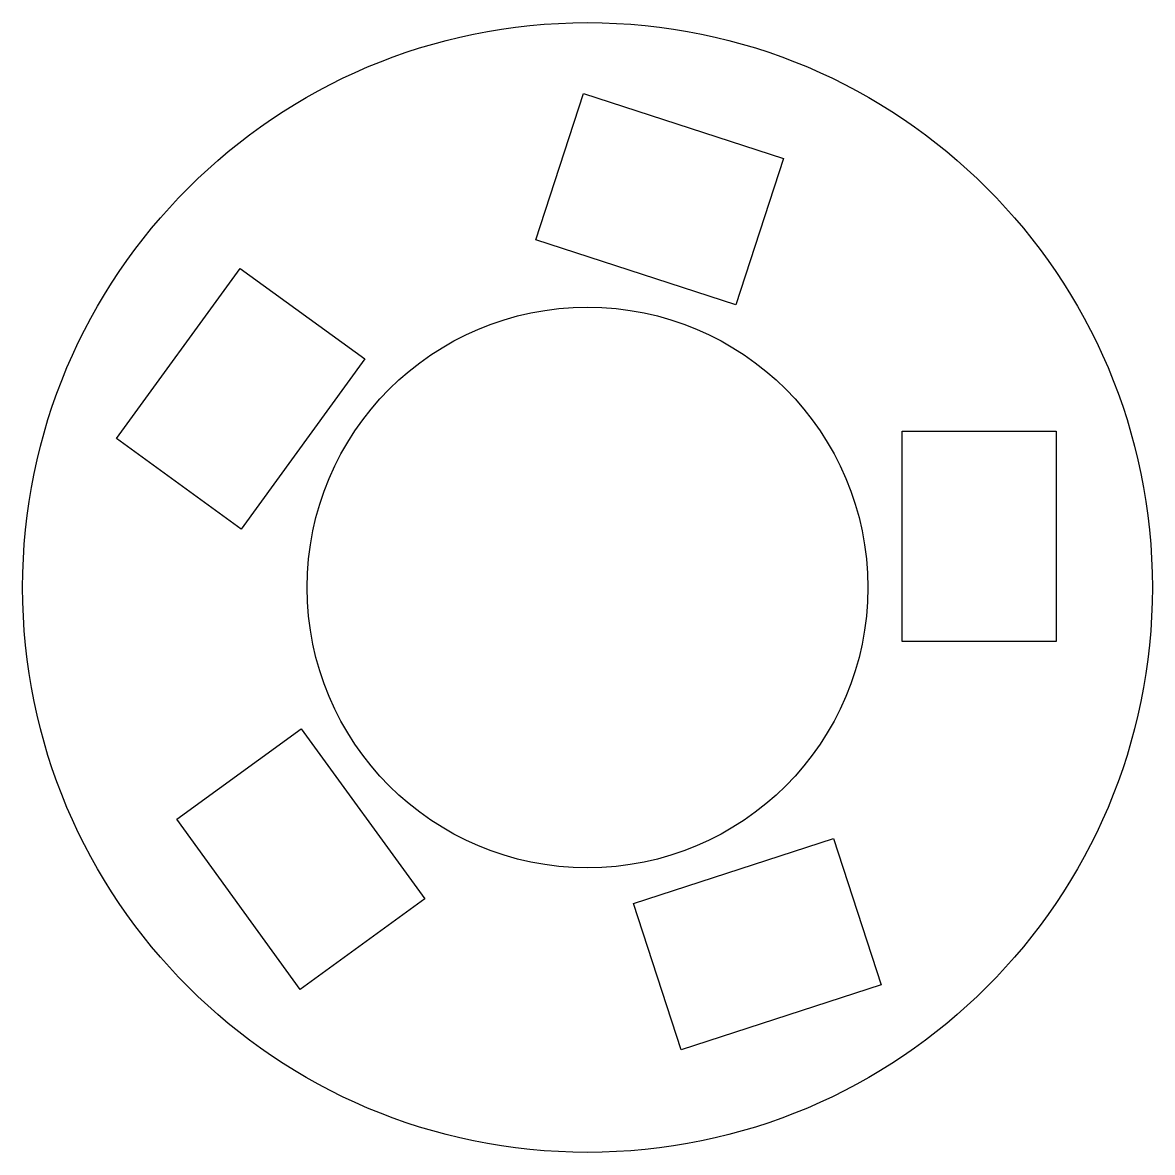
# Model space of a CAD drawing. Header units: millimetres. Extents: x -4.03 to 4.03, y -4.03 to 4.03.
import ezdxf

# ---------------------------------------------------------------- set-up
doc = ezdxf.new("R2010")
doc.units = ezdxf.units.MM
doc.layers.get('0').update_dxf_attribs({"linetype": 'CONTINUOUS'})

msp = doc.modelspace()

# ---------------------------------------------------------------- linework, layer by layer
for points in [[(1.0592, 2.0154), (-0.3674, 2.4789), (-0.028, 3.5234), (1.3986, 3.0599)], [(-1.5894, 1.6302), (-2.4711, 0.4166), (-3.3596, 1.0622), (-2.478, 2.2757)], [(2.244, -0.3846), (2.244, 1.1154), (3.3423, 1.1154), (3.3423, -0.3846)], [(-2.0415, -1.0079), (-1.1598, -2.2214), (-2.0484, -2.867), (-2.9301, -1.6534)], [(0.3277, -2.253), (1.7543, -1.7895), (2.0937, -2.8341), (0.6671, -3.2976)]]:
    msp.add_lwpolyline(points, close=True)
for radius in [4.0294, 2]:
    msp.add_circle((0, 0), radius)

doc.saveas('drawing.dxf')
